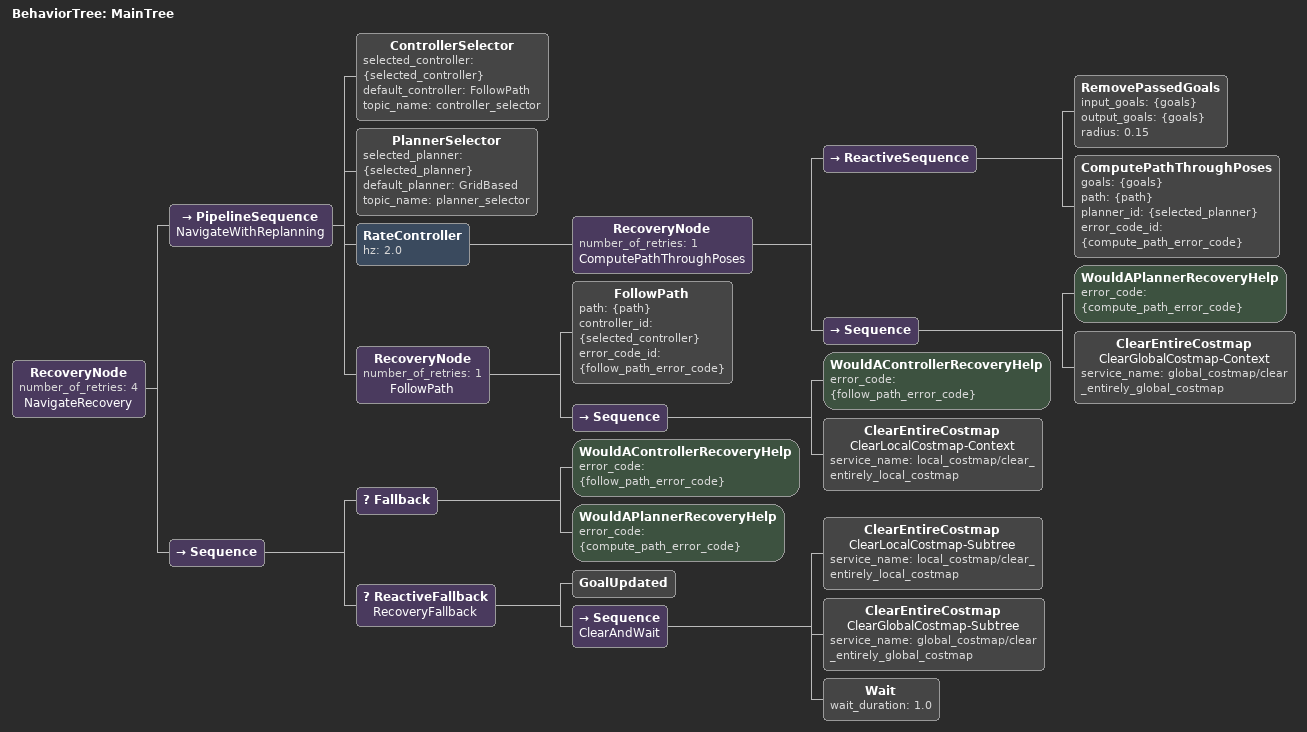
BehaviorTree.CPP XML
<root BTCPP_format="4" main_tree_to_execute="MainTree">
  <BehaviorTree ID="MainTree">
    <RecoveryNode number_of_retries="4" name="NavigateRecovery">
      <PipelineSequence name="NavigateWithReplanning">
        <ControllerSelector selected_controller="{selected_controller}" default_controller="FollowPath" topic_name="controller_selector"/>
        <PlannerSelector selected_planner="{selected_planner}" default_planner="GridBased" topic_name="planner_selector"/>
        <RateController hz="2.0">
          <RecoveryNode number_of_retries="1" name="ComputePathThroughPoses">
            <ReactiveSequence>
              <RemovePassedGoals input_goals="{goals}" output_goals="{goals}" radius="0.15"/>
              <ComputePathThroughPoses goals="{goals}" path="{path}" planner_id="{selected_planner}" error_code_id="{compute_path_error_code}"/>
            </ReactiveSequence>
            <Sequence>
              <WouldAPlannerRecoveryHelp error_code="{compute_path_error_code}"/>
              <ClearEntireCostmap name="ClearGlobalCostmap-Context" service_name="global_costmap/clear_entirely_global_costmap"/>
            </Sequence>
          </RecoveryNode>
        </RateController>
        <RecoveryNode number_of_retries="1" name="FollowPath">
          <FollowPath path="{path}" controller_id="{selected_controller}" error_code_id="{follow_path_error_code}"/>
          <Sequence>
            <WouldAControllerRecoveryHelp error_code="{follow_path_error_code}"/>
            <ClearEntireCostmap name="ClearLocalCostmap-Context" service_name="local_costmap/clear_entirely_local_costmap"/>
          </Sequence>
        </RecoveryNode>
      </PipelineSequence>
      <Sequence>
        <Fallback>
          <WouldAControllerRecoveryHelp error_code="{follow_path_error_code}"/>
          <WouldAPlannerRecoveryHelp error_code="{compute_path_error_code}"/>
        </Fallback>
        <ReactiveFallback name="RecoveryFallback">
          <GoalUpdated/>
          <Sequence name="ClearAndWait">
            <ClearEntireCostmap name="ClearLocalCostmap-Subtree" service_name="local_costmap/clear_entirely_local_costmap"/>
            <ClearEntireCostmap name="ClearGlobalCostmap-Subtree" service_name="global_costmap/clear_entirely_global_costmap"/>
            <Wait wait_duration="1.0"/>
          </Sequence>
        </ReactiveFallback>
      </Sequence>
    </RecoveryNode>
  </BehaviorTree>
</root>
